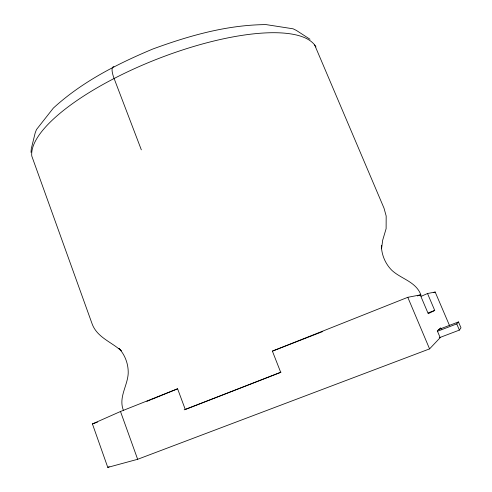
<?xml version="1.0" encoding="UTF-8"?>
<svg xmlns="http://www.w3.org/2000/svg" width="492" height="492" viewBox="0 0 492 492"><rect width="100%" height="100%" fill="white"/><g stroke="black" fill="none" stroke-linecap="round" stroke-linejoin="round"><path stroke-width="0.74" d="M381.546 248.792L382.684 240.201L386.115 228.688L386.177 216.019L384.024 208.19L314.677 45.012M31.014 152.379L31.303 148.652L35.172 132.951L36.476 129.556L53.333 108.111C82.059 81.758 117.084 63.991 152.766 49.034C189.149 35.688 226.978 24.883 266.018 24.6L293.091 28.807L296.35 30.406L309.997 39.243M439.282 337.74L459.393 330.089L460.986 327.82L458.452 321.928L438.384 329.622M437.388 331.319L456.742 323.908L458.452 321.928M421.244 296.301L427.517 293.515L434.731 310.446L428.231 313.699L420.248 294.917L407.794 297.309L272.39 351.128L280.717 372.364L185.287 409.504L177.6 388.797L120.491 411.497L92.428 423.926L107.773 467.4L137.649 459.294L429.571 348.889L440.192 337.66L437.296 330.845L440.654 327.881L441.201 329.16M107.773 467.4L109.15 466.736M146.868 401.361L150.361 399.934M151.757 399.363L177.6 388.797M433.759 292.605L435.18 292.039L449.583 325.698M272.39 351.128L319.941 332.617M320.649 332.34L322.777 331.528M428.261 312.82L434.731 310.446M417.382 295.95L420.248 294.917M92.428 423.926L97.459 422.136M427.517 293.515L435.18 292.039M421.072 295.366C416.269 281.652 401.478 279.179 391.89 270.36C385.334 263.847 381.472 254.77 381.423 245.52L381.497 247.482M456.742 323.908L459.393 330.089M407.794 297.309L429.571 348.889M141.333 149.845L114.107 78.505A17.46 4.92 62.5 0 1 113.873 66.684M120.491 411.497L137.649 459.294M123.443 410.402C118.289 397.714 127.366 386.159 128.191 373.736C128.572 364.504 125.245 355.224 118.996 348.41L121.253 350.845C111.137 341.632 96.407 337.241 91.74 322.807L31.789 156.069A152.557 48.8 -21.4 0 1 160.128 57.927A152.557 48.8 -21.4 0 1 315.969 46.974M280.993 372.149A160.718 1.144 -21.4 0 1 184.156 409.818"/></g></svg>
